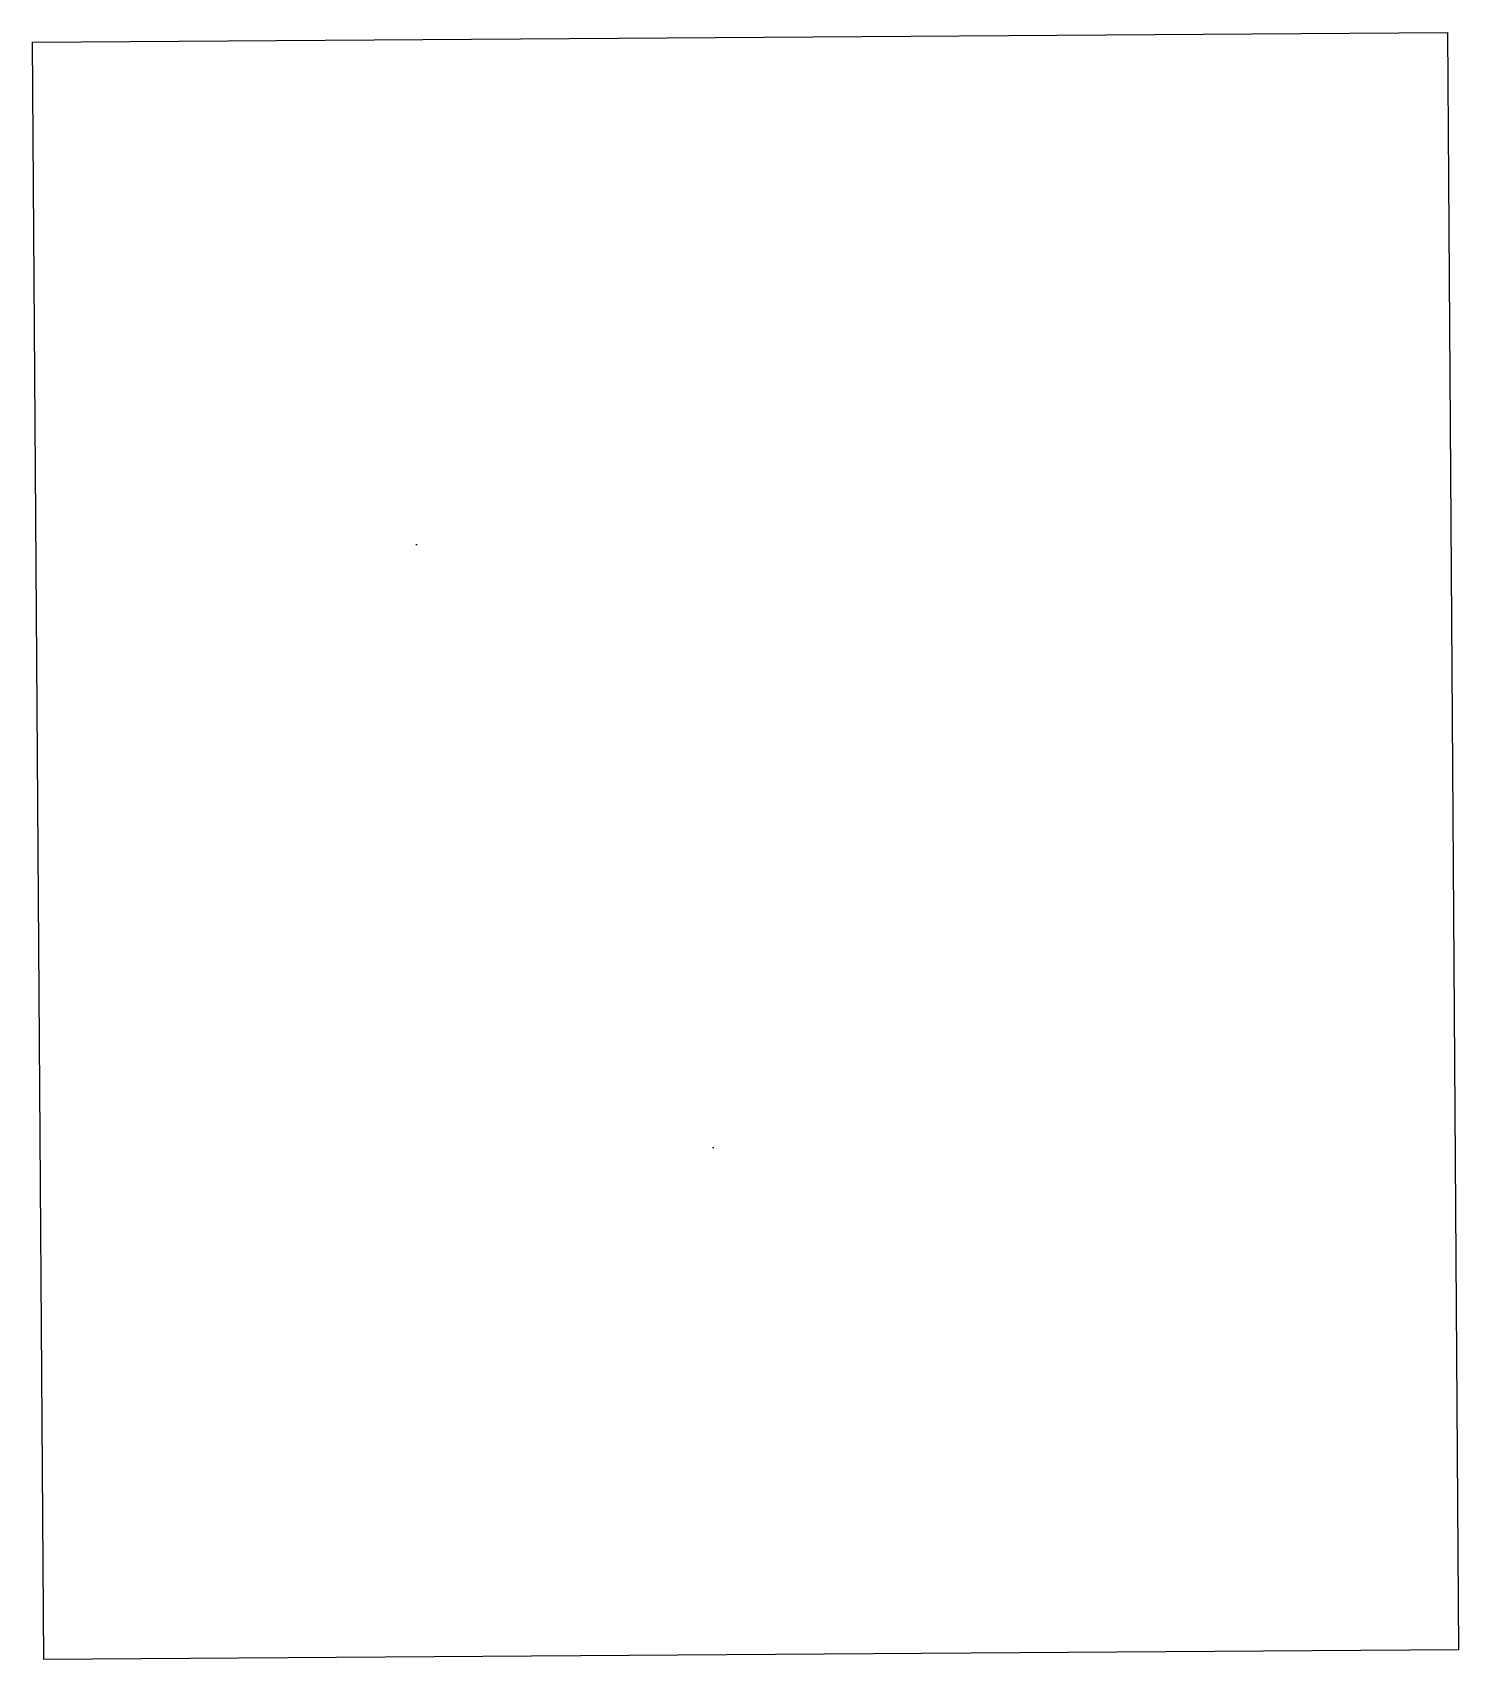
# Model space of a CAD drawing. Header units: feet. Extents: x 919634 to 928945, y 707022 to 708026.
# Drawn here: x 920092.187 to 920092.942, y 707095.972 to 707096.834 of the extents above; entities that cross this region are included whole.
import ezdxf

# ---------------------------------------------------------------- set-up
doc = ezdxf.new("R2010")
doc.units = ezdxf.units.FT
doc.header["$LTSCALE"] = 20
doc.header["$MEASUREMENT"] = 0
for name, color, linetype in [('-u-site-xref', 7, 'Continuous'), ('x-RL TH7-LP Block$0$L-002', 253, 'Continuous'), ('x-RL TH7-LP Block$0$LP-PATT-TURF', 253, 'Continuous')]:
    doc.layers.add(name, color=color, linetype=linetype)
doc.layers.get('-u-site-xref').off()

# ---------------------------------------------------------------- blocks, each defined once
blk = doc.blocks.new('x-RL TH7-LP Block', base_point=(1241.69948, 168.17068))
at = {"layer": 'x-RL TH7-LP Block$0$LP-PATT-TURF'}
h = blk.add_hatch(dxfattribs=at)
h.set_pattern_fill('AR-SAND', color=256, scale=0.5)
h.set_pattern_definition([(37.5, (1405.8578, 155.2139), (-0.0315, 0.9634), [0, -0.76, 0, -0.85, 0, -0.8125]), (7.5, (1405.8578, 155.2139), (0.8849, 1.4111), [0, -0.41, 0, -0.685, 0, -0.2625]), (327.5, (1405.2428, 155.2139), (1.55707, 0.00283), [0, -0.25, 0, -0.9, 0, -1.175]), (317.5, (1405.2428, 155.2139), (1.5031, 0.4388), [0, -0.125, 0, -0.59, 0, -0.675])])
h.paths.add_polyline_path([(1405.85781, 155.96328), (1406.71469, 155.96328), (1406.71469, 155.2139), (1405.85781, 155.2139)])
at = {"layer": 'x-RL TH7-LP Block$0$L-002'}
blk.add_lwpolyline([(1405.85781, 155.96328), (1406.71469, 155.96328), (1406.71469, 155.2139), (1405.85781, 155.2139)], close=True, dxfattribs=at)

msp = doc.modelspace()

# ---------------------------------------------------------------- block references
at = {"layer": '-u-site-xref', "rotation": 270.3936340929644}
msp.add_blockref('x-RL TH7-LP Block', (920104.01565, 707261.0719, -0.00012), dxfattribs=at)

doc.saveas('drawing.dxf')
